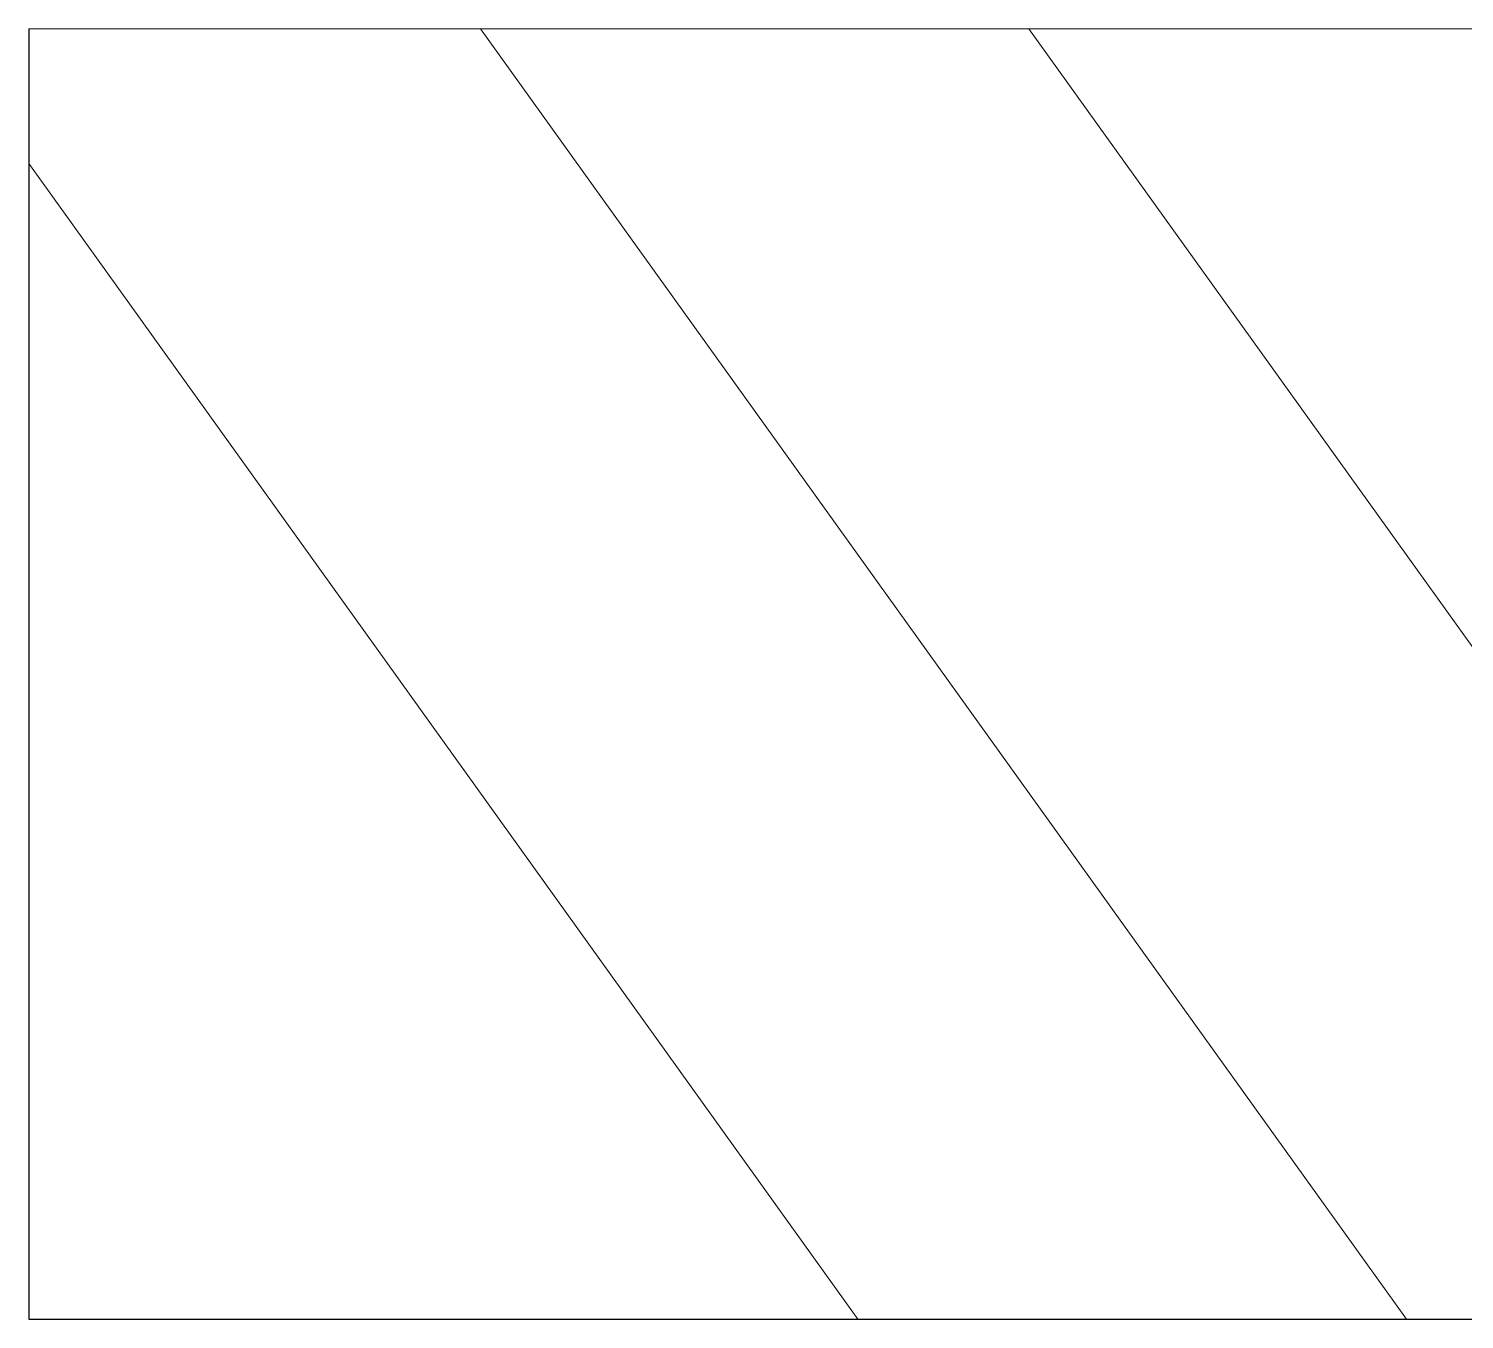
# Model space of a CAD drawing. Header units: inches. Extents: x 2435 to 7572, y 377 to 2555.
# Drawn here: x 5842.55 to 5872.56, y 948.27 to 975.25 of the extents above; entities that cross this region are included whole.
import ezdxf

# ---------------------------------------------------------------- set-up
doc = ezdxf.new("R2010")
doc.units = ezdxf.units.IN
doc.header["$MEASUREMENT"] = 0

msp = doc.modelspace()

# ---------------------------------------------------------------- linework, layer by layer
at = {"lineweight": 5}
for p, q in [((5992.945, 975.251), (5842.552, 975.251)), ((5871.353, 948.272), (5851.994, 975.251)), ((5882.817, 948.272), (5863.459, 975.251)), ((5859.888, 948.272), (5842.552, 972.431))]:
    msp.add_line(p, q, dxfattribs=at)
for p, q in [((5842.552, 975.251), (5842.552, 948.272)), ((5842.552, 948.272), (5992.945, 948.272))]:
    msp.add_line(p, q)

doc.saveas('drawing.dxf')
